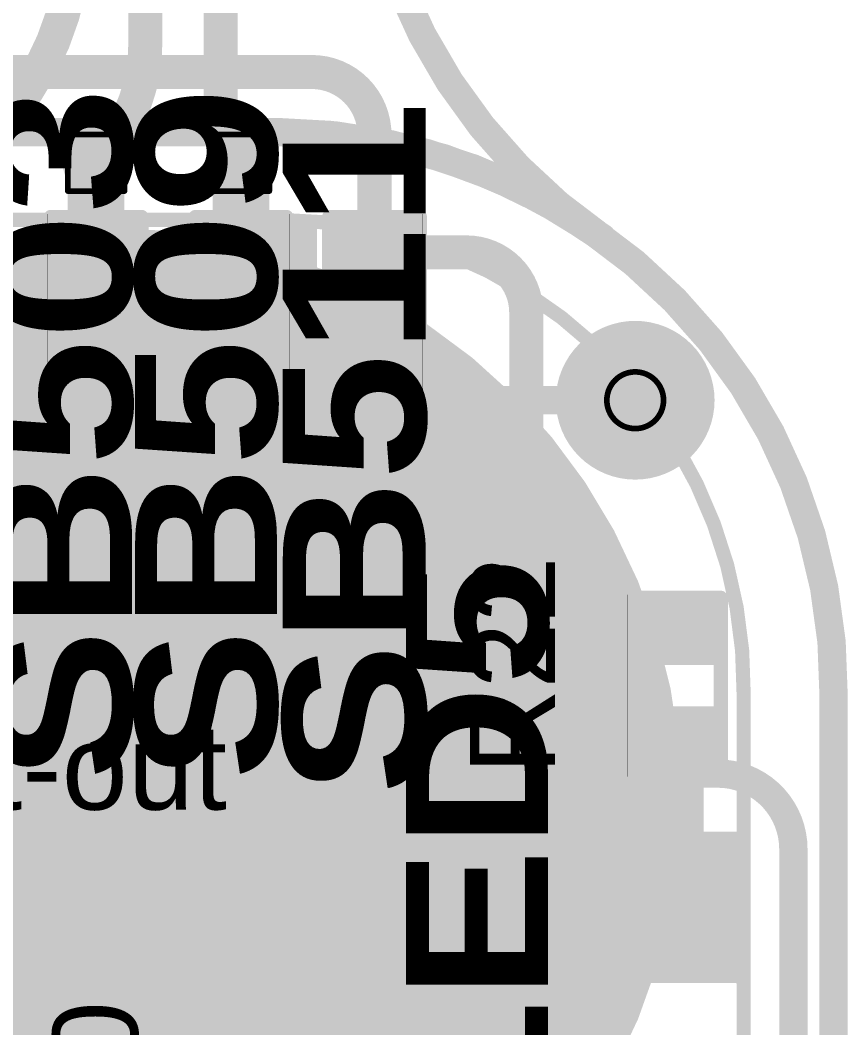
# Model space of a CAD drawing. Header units: inches. Extents: x -17 to 443, y -40 to 218.
# Drawn here: x 95.65 to 103.07, y 21.54 to 30.56 of the extents above; entities that cross this region are included whole.
import ezdxf

# ---------------------------------------------------------------- set-up
doc = ezdxf.new("R2010")
doc.units = ezdxf.units.IN
for name, color, linetype in [('Board Outline', 216, 'Continuous'), ('Bottom Layer', 5, 'Continuous'), ('Bottom Overlay', 54, 'Continuous'), ('Bottom Paste', 16, 'Continuous'), ('Bottom Solder', 6, 'Continuous'), ('Dimension', 6, 'Continuous'), ('Drill Drawing', 1, 'Continuous'), ('Fabrication', 76, 'Continuous'), ('Pad Holes', 156, 'Continuous'), ('Top Layer', 1, 'Continuous'), ('Top Overlay', 2, 'Continuous'), ('Top Paste', 8, 'Continuous'), ('Top Solder', 216, 'Continuous'), ('Via Holes', 16, 'Continuous')]:
    doc.layers.add(name, color=color, linetype=linetype)
doc.styles.add('Arial', font='', dxfattribs={"height": 0.2})
doc.styles.add('Arial Black_Bold', font='', dxfattribs={"height": 0.2})
doc.styles.get('Arial').set_extended_font_data('Arial')
doc.styles.get('Arial Black_Bold').set_extended_font_data('Arial Black', bold=True)

# ---------------------------------------------------------------- blocks, each defined once
blk = doc.blocks.new('S______B______0402_45')
at = {"layer": 'Top Layer'}
for points in [[(-0.6985, -0.3175), (-0.6985, 0.3175), (-0.2412999999999999, 0.3175), (-0.2413, -0.3175)], [(0.2412999999999999, -0.3175), (0.2413, 0.3175), (0.6985, 0.3175), (0.6985, -0.3175)]]:
    blk.add_hatch(color=1, dxfattribs=at).paths.add_polyline_path(points)
at = {"layer": 'Top Paste'}
for points in [[(-0.6985, -0.3175), (-0.6985, 0.3175), (-0.2412999999999999, 0.3175), (-0.2413, -0.3175)], [(0.2412999999999999, -0.3175), (0.2413, 0.3175), (0.6985, 0.3175), (0.6985, -0.3175)]]:
    blk.add_hatch(color=8, dxfattribs=at).paths.add_polyline_path(points)
at = {"layer": 'Top Solder'}
for points in [[(-0.75350116, -0.37250116), (-0.75350116, 0.37250116), (-0.1862988399999999, 0.37250116), (-0.18629884, -0.37250116)], [(0.1862988399999999, -0.37250116), (0.18629884, 0.37250116), (0.75350116, 0.37250116), (0.75350116, -0.37250116)]]:
    blk.add_hatch(color=216, dxfattribs=at).paths.add_polyline_path(points)
at = {"layer": 'Top Overlay'}
for points, const_width in [([(-0.7874, 0.4064), (0.7874, 0.4064)], 0.127), ([(-0.7874, 0.4064), (-0.7874, -0.4064)], 0.127), ([(0.7874, 0.4064), (0.7874, -0.4064)], 0.127), ([(-0.7874, -0.4064), (0.7874, -0.4064)], 0.127), ([(-0.8128, -0.4318), (0.8128, -0.4318)], 0.0032258)]:
    blk.add_lwpolyline(points, dxfattribs=dict(at, const_width=const_width))
for points, const_width in [([(-0.8191499999999999, 0.4064, 1), (-0.7556499999999999, 0.4064, 1)], 0.0635), ([(-0.8191499999999999, 0.4064, 1), (-0.7556499999999999, 0.4064, 1)], 0.0635), ([(0.7556499999999999, 0.4064, 1), (0.8191499999999999, 0.4064, 1)], 0.0635), ([(0.7556499999999999, 0.4064, 1), (0.8191499999999999, 0.4064, 1)], 0.0635), ([(-0.8191499999999999, -0.4064, 1), (-0.7556499999999999, -0.4064, 1)], 0.0635), ([(-0.8191499999999999, -0.4064, 1), (-0.7556499999999999, -0.4064, 1)], 0.0635), ([(0.7556499999999999, -0.4064, 1), (0.8191499999999999, -0.4064, 1)], 0.0635), ([(0.7556499999999999, -0.4064, 1), (0.8191499999999999, -0.4064, 1)], 0.0635), ([(-0.81360518, -0.4318, 1), (-0.8119948199999999, -0.4318, 1)], 0.0016129), ([(0.8119948199999999, -0.4318, 1), (0.81360518, -0.4318, 1)], 0.0016129)]:
    blk.add_lwpolyline(points, format="xyb", close=True, dxfattribs=dict(at, const_width=const_width))
at = {"layer": 'Top Overlay', "style": 'Arial Black_Bold'}
blk.add_text('SB511', height=1.27, dxfattribs=at).set_placement((-4.388119239999999, -0.44853098))
blk = doc.blocks.new('S______B______0402_47')
at = {"layer": 'Top Layer'}
for points in [[(-0.6985, -0.3175), (-0.6985, 0.3175), (-0.2412999999999999, 0.3175), (-0.2413, -0.3175)], [(0.2412999999999999, -0.3175), (0.2413, 0.3175), (0.6985, 0.3175), (0.6985, -0.3175)]]:
    blk.add_hatch(color=1, dxfattribs=at).paths.add_polyline_path(points)
at = {"layer": 'Top Paste'}
for points in [[(-0.6985, -0.3175), (-0.6985, 0.3175), (-0.2412999999999999, 0.3175), (-0.2413, -0.3175)], [(0.2412999999999999, -0.3175), (0.2413, 0.3175), (0.6985, 0.3175), (0.6985, -0.3175)]]:
    blk.add_hatch(color=8, dxfattribs=at).paths.add_polyline_path(points)
at = {"layer": 'Top Solder'}
for points in [[(-0.75350116, -0.37250116), (-0.75350116, 0.37250116), (-0.1862988399999999, 0.37250116), (-0.18629884, -0.37250116)], [(0.1862988399999999, -0.37250116), (0.18629884, 0.37250116), (0.75350116, 0.37250116), (0.75350116, -0.37250116)]]:
    blk.add_hatch(color=216, dxfattribs=at).paths.add_polyline_path(points)
at = {"layer": 'Top Overlay'}
for points, const_width in [([(-0.7874, 0.4064), (0.7874, 0.4064)], 0.127), ([(-0.7874, 0.4064), (-0.7874, -0.4064)], 0.127), ([(0.7874, 0.4064), (0.7874, -0.4064)], 0.127), ([(-0.7874, -0.4064), (0.7874, -0.4064)], 0.127), ([(-0.8128, -0.4318), (0.8128, -0.4318)], 0.0032258)]:
    blk.add_lwpolyline(points, dxfattribs=dict(at, const_width=const_width))
for points, const_width in [([(-0.8191499999999999, 0.4064, 1), (-0.7556499999999999, 0.4064, 1)], 0.0635), ([(-0.8191499999999999, 0.4064, 1), (-0.7556499999999999, 0.4064, 1)], 0.0635), ([(0.7556499999999999, 0.4064, 1), (0.8191499999999999, 0.4064, 1)], 0.0635), ([(0.7556499999999999, 0.4064, 1), (0.8191499999999999, 0.4064, 1)], 0.0635), ([(-0.8191499999999999, -0.4064, 1), (-0.7556499999999999, -0.4064, 1)], 0.0635), ([(-0.8191499999999999, -0.4064, 1), (-0.7556499999999999, -0.4064, 1)], 0.0635), ([(0.7556499999999999, -0.4064, 1), (0.8191499999999999, -0.4064, 1)], 0.0635), ([(0.7556499999999999, -0.4064, 1), (0.8191499999999999, -0.4064, 1)], 0.0635), ([(-0.81360518, -0.4318, 1), (-0.8119948199999999, -0.4318, 1)], 0.0016129), ([(0.8119948199999999, -0.4318, 1), (0.81360518, -0.4318, 1)], 0.0016129)]:
    blk.add_lwpolyline(points, format="xyb", close=True, dxfattribs=dict(at, const_width=const_width))
blk = doc.blocks.new('S______B______0402_113')
at = {"layer": 'Top Layer'}
for points in [[(-0.6985, -0.3175), (-0.6985, 0.3174999999999999), (-0.2413000000000001, 0.3175), (-0.2412999999999999, -0.3174999999999999)], [(0.2413025400000001, -0.3175), (0.2413025399999999, 0.3174999999999999), (0.6985025399999999, 0.3175), (0.6985025399999999, -0.3174999999999999)]]:
    blk.add_hatch(color=1, dxfattribs=at).paths.add_polyline_path(points)
at = {"layer": 'Top Paste'}
for points in [[(-0.6985, -0.3175), (-0.6985, 0.3174999999999999), (-0.2413000000000001, 0.3175), (-0.2412999999999999, -0.3174999999999999)], [(0.2413025400000001, -0.3175), (0.2413025399999999, 0.3174999999999999), (0.6985025399999999, 0.3175), (0.6985025399999999, -0.3174999999999999)]]:
    blk.add_hatch(color=8, dxfattribs=at).paths.add_polyline_path(points)
at = {"layer": 'Top Solder'}
for points in [[(-0.75350116, -0.3725011600000001), (-0.75350116, 0.3725011599999999), (-0.18629884, 0.3725011600000001), (-0.1862988399999999, -0.3725011599999999)], [(0.1863013800000001, -0.3725011600000001), (0.1863013799999999, 0.3725011599999999), (0.7535037, 0.3725011600000001), (0.7535037, -0.3725011599999999)]]:
    blk.add_hatch(color=216, dxfattribs=at).paths.add_polyline_path(points)
at = {"layer": 'Top Overlay'}
for points, const_width in [([(0.7874, 0.4064), (-0.7874, 0.4064)], 0.127), ([(-0.7874, -0.4064), (-0.7874, 0.4064)], 0.127), ([(0.7874, -0.4064), (0.7874, 0.4064)], 0.127), ([(0.7874, -0.4064), (-0.7874, -0.4064)], 0.127), ([(0.8128, -0.4318), (-0.8127974599999999, -0.4318)], 0.0032258)]:
    blk.add_lwpolyline(points, dxfattribs=dict(at, const_width=const_width))
for points, const_width in [([(-0.8191499999999999, 0.4064, 1), (-0.7556499999999999, 0.4064, 1)], 0.0635), ([(-0.8191499999999999, 0.4064, 1), (-0.7556499999999999, 0.4064, 1)], 0.0635), ([(0.7556499999999999, 0.4064, 1), (0.8191499999999999, 0.4064, 1)], 0.0635), ([(0.7556499999999999, 0.4064, 1), (0.8191499999999999, 0.4064, 1)], 0.0635), ([(-0.8191499999999999, -0.4064, 1), (-0.7556499999999999, -0.4064, 1)], 0.0635), ([(-0.8191499999999999, -0.4064, 1), (-0.7556499999999999, -0.4064, 1)], 0.0635), ([(0.7556499999999999, -0.4064, 1), (0.8191499999999999, -0.4064, 1)], 0.0635), ([(0.7556499999999999, -0.4064, 1), (0.8191499999999999, -0.4064, 1)], 0.0635), ([(-0.8136026399999999, -0.4318, 1), (-0.81199228, -0.4318, 1)], 0.0016129), ([(0.8119948199999999, -0.4318, 1), (0.81360518, -0.4318, 1)], 0.0016129)]:
    blk.add_lwpolyline(points, format="xyb", close=True, dxfattribs=dict(at, const_width=const_width))
blk = doc.blocks.new('R___0402_174')
at = {"layer": 'Top Layer'}
for points in [[(-0.6985, -0.3175), (-0.6985, 0.3174999999999999), (-0.2413000000000001, 0.3175), (-0.2412999999999999, -0.3174999999999999)], [(0.2413000000000001, -0.3175), (0.2412999999999999, 0.3174999999999999), (0.6985, 0.3175), (0.6985, -0.3174999999999999)]]:
    blk.add_hatch(color=1, dxfattribs=at).paths.add_polyline_path(points)
at = {"layer": 'Top Paste'}
for points in [[(-0.6985, -0.3175), (-0.6985, 0.3174999999999999), (-0.2413000000000001, 0.3175), (-0.2412999999999999, -0.3174999999999999)], [(0.2413000000000001, -0.3175), (0.2412999999999999, 0.3174999999999999), (0.6985, 0.3175), (0.6985, -0.3174999999999999)]]:
    blk.add_hatch(color=8, dxfattribs=at).paths.add_polyline_path(points)
at = {"layer": 'Top Solder'}
for points in [[(-0.75350116, -0.3725011600000001), (-0.75350116, 0.3725011599999999), (-0.18629884, 0.3725011600000001), (-0.1862988399999999, -0.3725011599999999)], [(0.18629884, -0.3725011600000001), (0.1862988399999999, 0.3725011599999999), (0.75350116, 0.3725011600000001), (0.75350116, -0.3725011599999999)]]:
    blk.add_hatch(color=216, dxfattribs=at).paths.add_polyline_path(points)
at = {"layer": 'Top Overlay'}
for points, const_width in [([(-0.7874, -0.4064), (-0.7874, 0.4064)], 0.127), ([(0.7874, 0.4064), (-0.7874, 0.4064)], 0.127), ([(0.7874, -0.4064), (0.7874, 0.4064)], 0.127), ([(0.7874, -0.4064), (-0.7874, -0.4064)], 0.127), ([(0.8128, -0.4318), (-0.8128, -0.4318)], 0.0032258)]:
    blk.add_lwpolyline(points, dxfattribs=dict(at, const_width=const_width))
for points, const_width in [([(-0.8191499999999999, 0.4064, 1), (-0.7556499999999999, 0.4064, 1)], 0.0635), ([(-0.8191499999999999, 0.4064, 1), (-0.7556499999999999, 0.4064, 1)], 0.0635), ([(0.7556499999999999, 0.4064, 1), (0.8191499999999999, 0.4064, 1)], 0.0635), ([(0.7556499999999999, 0.4064, 1), (0.8191499999999999, 0.4064, 1)], 0.0635), ([(-0.8191499999999999, -0.4064, 1), (-0.7556499999999999, -0.4064, 1)], 0.0635), ([(-0.8191499999999999, -0.4064, 1), (-0.7556499999999999, -0.4064, 1)], 0.0635), ([(0.7556499999999999, -0.4064, 1), (0.8191499999999999, -0.4064, 1)], 0.0635), ([(0.7556499999999999, -0.4064, 1), (0.8191499999999999, -0.4064, 1)], 0.0635), ([(-0.81360518, -0.4318, 1), (-0.8119948199999999, -0.4318, 1)], 0.0016129), ([(0.8119948199999999, -0.4318, 1), (0.81360518, -0.4318, 1)], 0.0016129)]:
    blk.add_lwpolyline(points, format="xyb", close=True, dxfattribs=dict(at, const_width=const_width))
blk = doc.blocks.new('LED_0603_199')
at = {"layer": 'Top Layer'}
for points in [[(-0.999998, 0.5000002699999999), (-0.499999, 0.5000002699999999), (-0.499999, -0.5000002699999999), (-0.999998, -0.5000002699999999)], [(0.50000154, 0.5000002699999999), (1.00000054, 0.5000002699999999), (1.00000054, -0.5000002699999999), (0.50000154, -0.5000002699999999)]]:
    blk.add_hatch(color=1, dxfattribs=at).paths.add_polyline_path(points)
at = {"layer": 'Top Overlay'}
blk.add_hatch(color=2, dxfattribs=at).paths.add_polyline_path([(1.11756952, -0.6603669799999999), (1.75256444, -0.6603669799999999), (1.75256444, 0.66043302), (1.11756952, 0.66043302)])
at = {"layer": 'Top Paste'}
for points in [[(-0.999998, 0.5000002699999999), (-0.499999, 0.5000002699999999), (-0.499999, -0.5000002699999999), (-0.999998, -0.5000002699999999)], [(0.50000154, 0.5000002699999999), (1.00000054, 0.5000002699999999), (1.00000054, -0.5000002699999999), (0.50000154, -0.5000002699999999)]]:
    blk.add_hatch(color=8, dxfattribs=at).paths.add_polyline_path(points)
at = {"layer": 'Top Solder'}
for points in [[(-1.101598, 0.6016002699999999), (-0.398399, 0.6016002699999999), (-0.398399, -0.6016002699999999), (-1.101598, -0.6016002699999999)], [(0.39840154, 0.6016002699999999), (1.10160054, 0.6016002699999999), (1.10160054, -0.6016002699999999), (0.39840154, -0.6016002699999999)]]:
    blk.add_hatch(color=216, dxfattribs=at).paths.add_polyline_path(points)
at = {"layer": 'Top Overlay', "const_width": 0.127}
for points in [[(-1.1176, 0.6096), (-1.1176, -0.6096)], [(-1.1176, 0.6096), (-0.4318, 0.6096)], [(0.4318, 0.6096), (1.11760254, 0.6096)], [(1.11760254, 0.6096), (1.11760254, -0.6096)], [(-1.1176, -0.6096), (-0.4318, -0.6096)], [(0.4318, -0.6096), (1.11760254, -0.6096)]]:
    blk.add_lwpolyline(points, dxfattribs=at)
at = {"layer": 'Top Overlay', "const_width": 0.0635}
for points in [[(-1.14935, 0.6096, 1), (-1.08585, 0.6096, 1)], [(-1.14935, 0.6096, 1), (-1.08585, 0.6096, 1)], [(-0.46355, 0.6096, 1), (-0.40005, 0.6096, 1)], [(0.40005, 0.6096, 1), (0.46355, 0.6096, 1)], [(1.08585254, 0.6096, 1), (1.14935254, 0.6096, 1)], [(1.08585254, 0.6096, 1), (1.14935254, 0.6096, 1)], [(-1.14935, -0.6096, 1), (-1.08585, -0.6096, 1)], [(-1.14935, -0.6096, 1), (-1.08585, -0.6096, 1)], [(-0.46355, -0.6096, 1), (-0.40005, -0.6096, 1)], [(0.40005, -0.6096, 1), (0.46355, -0.6096, 1)], [(1.08585254, -0.6096, 1), (1.14935254, -0.6096, 1)], [(1.08585254, -0.6096, 1), (1.14935254, -0.6096, 1)]]:
    blk.add_lwpolyline(points, format="xyb", close=True, dxfattribs=at)
blk = doc.blocks.new('EMG_ELECTRODE_4_____B_211')
at = {"layer": 'Bottom Layer'}
h = blk.add_hatch(color=5, dxfattribs=at)
edge = h.paths.add_edge_path()
edge.add_arc((-5.588e-05, 19.9743695), 5.00000016, 0, 360)
at = {"layer": 'Bottom Paste'}
h = blk.add_hatch(color=16, dxfattribs=at)
edge = h.paths.add_edge_path()
edge.add_arc((-5.588e-05, 19.9743695), 5.00000016, 0, 360)
at = {"layer": 'Bottom Solder'}
h = blk.add_hatch(color=6, dxfattribs=at)
edge = h.paths.add_edge_path()
edge.add_arc((-5.588e-05, 19.9743695), 5.10160016, 0, 360)
at = {"layer": 'Bottom Overlay', "const_width": 0.127}
for points in [[(-1.5307437, 25.19982006), (1.53063194, 25.19982006)], [(5.68317126, -21.00415662), (5.68317888, 20.95289688)]]:
    blk.add_lwpolyline(points, dxfattribs=at)
at = {"layer": 'Bottom Overlay', "const_width": 0.0635}
for points in [[(1.49888194, 25.19982006, 1), (1.56238194, 25.19982006, 1)], [(1.49888194, 25.19982006, 1), (1.56238194, 25.19982006, 1)], [(5.65142888, 20.95289688, 1), (5.71492888, 20.95289688, 1)], [(5.65142888, 20.95289688, 1), (5.71492888, 20.95289688, 1)]]:
    blk.add_lwpolyline(points, format="xyb", close=True, dxfattribs=at)
at = {"layer": 'Bottom Overlay', "const_width": 0.127}
blk.add_lwpolyline([(1.53063194, 25.19982006, -0.4142135623730951), (5.68317888, 20.95289688)], format="xyb", dxfattribs=at)

msp = doc.modelspace()

# ---------------------------------------------------------------- hatches: boundary and pattern name
at = {"layer": 'Bottom Layer'}
h = msp.add_hatch(color=5, dxfattribs=at)
edge = h.paths.add_edge_path()
edge.add_arc((96.33167169999999, 29.28750556), 0.2999994, 0, 360)
h = msp.add_hatch(color=5, dxfattribs=at)
edge = h.paths.add_edge_path()
edge.add_arc((97.62954312, 29.28750048), 0.2999994, 0, 360)
at = {"layer": 'Bottom Solder'}
h = msp.add_hatch(color=6, dxfattribs=at)
edge = h.paths.add_edge_path()
edge.add_arc((101.16141058, 27.15937672), 0.1016, 0, 360)
at = {"layer": 'Pad Holes'}
h = msp.add_hatch(color=7, dxfattribs=at)
edge = h.paths.add_edge_path()
edge.add_arc((101.16141058, 27.15937672), 0.499999, 0, 360)
at = {"layer": 'Top Layer'}
h = msp.add_hatch(color=1, dxfattribs=at)
edge = h.paths.add_edge_path()
edge.add_arc((96.33167169999999, 29.28750556), 0.2999994, 0, 360)
h = msp.add_hatch(color=1, dxfattribs=at)
edge = h.paths.add_edge_path()
edge.add_arc((97.62954312, 29.28750048), 0.2999994, 0, 360)
for points in [[(97.31204312, 27.95069848), (98.31060347999998, 27.95069848), (98.31060347999998, 28.71269848), (97.31204312, 28.71269848)], [(99.14331453999999, 28.07770356), (98.16420042, 28.07770356), (98.16420042, 27.31570356), (99.14331453999999, 27.31570356)]]:
    msp.add_hatch(color=1, dxfattribs=at).paths.add_polyline_path(points)
at = {"layer": 'Top Solder'}
h = msp.add_hatch(color=216, dxfattribs=at)
edge = h.paths.add_edge_path()
edge.add_arc((101.16141058, 27.15937672), 0.1016, 0, 360)
at = {"layer": 'Via Holes'}
h = msp.add_hatch(color=7, dxfattribs=at)
edge = h.paths.add_edge_path()
edge.add_arc((96.33167169999999, 29.28750556), 0.1499997, 0, 360)
h = msp.add_hatch(color=7, dxfattribs=at)
edge = h.paths.add_edge_path()
edge.add_arc((97.62954312, 29.28750048), 0.1499997, 0, 360)

# ---------------------------------------------------------------- linework, layer by layer
at = {"layer": 'Board Outline', "const_width": 0.127}
for points in [[(100.86001672, 28.61553586, -0.2500687460615744), (98.69176096, 32.79206801999999)], [(100.8616474, 28.61727575999999, -0.2441754300213249), (102.93937502, 24.50402262)]]:
    msp.add_lwpolyline(points, format="xyb", dxfattribs=at)
for points in [[(100.86001672, 28.61553586), (100.8601742, 28.61523106)], [(102.93937502, 24.50407596), (102.9394436, -17.37729316)]]:
    msp.add_lwpolyline(points, dxfattribs=at)
at = {"layer": 'Board Outline', "const_width": 0.0635}
for points in [[(100.82826672, 28.61553586, 1), (100.89176672, 28.61553586, 1)], [(100.82826672, 28.61553586, 1), (100.89176672, 28.61553586, 1)], [(100.8284242, 28.61523106, 1), (100.8919242, 28.61523106, 1)], [(100.8298974, 28.61727575999999, 1), (100.8933974, 28.61727575999999, 1)], [(102.90762502, 24.50407596, 1), (102.97112502, 24.50407596, 1)], [(102.90762502, 24.50402262, 1), (102.97112502, 24.50402262, 1)]]:
    msp.add_lwpolyline(points, format="xyb", close=True, dxfattribs=at)
at = {"layer": 'Bottom Layer'}
for points, const_width in [([(96.77226009999998, 30.35117882), (96.77226009999998, 34.4182954)], 0.3048), ([(97.44837507999999, 29.72487832), (97.44837507999999, 34.4182954)], 0.3048), ([(96.68833341999999, 23.81446088), (101.90129226, 23.81446088)], 0.254), ([(102.57874074, 10.26953242), (102.57874074, 23.1370124)], 0.254)]:
    msp.add_lwpolyline(points, dxfattribs=dict(at, const_width=const_width))
for points, const_width in [([(96.13989407999999, 31.34410038, -0.198912367379658), (95.39594586, 29.5480486)], 0.3048), ([(96.77226009999998, 30.35117882, -0.198912367379658), (96.33167169999999, 29.28750556)], 0.3048), ([(97.62954312, 29.28750048, -0.198912367379658), (97.44837507999999, 29.72487832)], 0.3048), ([(96.45001792, 23.57614538, -0.4142135623730951), (96.68833341999999, 23.81446088)], 0.254), ([(101.90129226, 23.81446088, -0.4142135623730951), (102.57874074, 23.1370124)], 0.254)]:
    msp.add_lwpolyline(points, format="xyb", dxfattribs=dict(at, const_width=const_width))
for points, const_width in [([(96.6960601, 30.35117882, 1), (96.8484601, 30.35117882, 1)], 0.1524), ([(96.6960601, 30.35117882, 1), (96.8484601, 30.35117882, 1)], 0.1524), ([(97.37217507999999, 29.72487832, 1), (97.52457507999999, 29.72487832, 1)], 0.1524), ([(97.37217507999999, 29.72487832, 1), (97.52457507999999, 29.72487832, 1)], 0.1524), ([(96.25547169999999, 29.28750556, 1), (96.4078717, 29.28750556, 1)], 0.1524), ([(97.55334312, 29.28750048, 1), (97.70574312, 29.28750048, 1)], 0.1524), ([(96.62483342, 23.81446088, 1), (96.75183342, 23.81446088, 1)], 0.127), ([(96.62483342, 23.81446088, 1), (96.75183342, 23.81446088, 1)], 0.127), ([(101.83779226, 23.81446088, 1), (101.96479226, 23.81446088, 1)], 0.127), ([(101.83779226, 23.81446088, 1), (101.96479226, 23.81446088, 1)], 0.127), ([(96.38651792, 23.57614538, 1), (96.51351792, 23.57614538, 1)], 0.127), ([(102.51524074, 23.1370124, 1), (102.64224074, 23.1370124, 1)], 0.127), ([(102.51524074, 23.1370124, 1), (102.64224074, 23.1370124, 1)], 0.127)]:
    msp.add_lwpolyline(points, format="xyb", close=True, dxfattribs=dict(at, const_width=const_width))
at = {"layer": 'Dimension', "const_width": 0.254}
msp.add_lwpolyline([(78.5114, 27.15937672), (101.16141058, 27.15937672)], dxfattribs=at)
at = {"layer": 'Dimension', "const_width": 0.127}
msp.add_lwpolyline([(101.09791058, 27.15937672, 1), (101.22491058, 27.15937672, 1)], format="xyb", close=True, dxfattribs=at)
at = {"layer": 'Drill Drawing', "const_width": 0.0508}
for points in [[(96.0776717, 29.54150556), (96.5856717, 29.54150556)], [(96.0776717, 29.03350556), (96.0776717, 29.54150556)], [(96.5856717, 29.03350556), (96.5856717, 29.54150556)], [(97.37554311999999, 29.54150048), (97.88354312, 29.54150048)], [(97.37554311999999, 29.03350048), (97.37554311999999, 29.54150048)], [(97.88354312, 29.03350048), (97.88354312, 29.54150048)], [(96.0776717, 29.03350556), (96.5856717, 29.03350556)], [(97.37554311999999, 29.03350048), (97.88354312, 29.03350048)]]:
    msp.add_lwpolyline(points, dxfattribs=at)
at = {"layer": 'Drill Drawing'}
for points, const_width in [([(96.0649717, 29.54150556, 1), (96.09037169999999, 29.54150556, 1)], 0.0254), ([(96.0649717, 29.54150556, 1), (96.09037169999999, 29.54150556, 1)], 0.0254), ([(96.5729717, 29.54150556, 1), (96.59837169999999, 29.54150556, 1)], 0.0254), ([(96.5729717, 29.54150556, 1), (96.59837169999999, 29.54150556, 1)], 0.0254), ([(97.36284312, 29.54150048, 1), (97.38824311999998, 29.54150048, 1)], 0.0254), ([(97.36284312, 29.54150048, 1), (97.38824311999998, 29.54150048, 1)], 0.0254), ([(97.87084311999999, 29.54150048, 1), (97.89624312, 29.54150048, 1)], 0.0254), ([(97.87084311999999, 29.54150048, 1), (97.89624312, 29.54150048, 1)], 0.0254), ([(96.0649717, 29.03350556, 1), (96.09037169999999, 29.03350556, 1)], 0.0254), ([(96.0649717, 29.03350556, 1), (96.09037169999999, 29.03350556, 1)], 0.0254), ([(96.5729717, 29.03350556, 1), (96.59837169999999, 29.03350556, 1)], 0.0254), ([(96.5729717, 29.03350556, 1), (96.59837169999999, 29.03350556, 1)], 0.0254), ([(97.36284312, 29.03350048, 1), (97.38824311999998, 29.03350048, 1)], 0.0254), ([(97.36284312, 29.03350048, 1), (97.38824311999998, 29.03350048, 1)], 0.0254), ([(97.87084311999999, 29.03350048, 1), (97.89624312, 29.03350048, 1)], 0.0254), ([(97.87084311999999, 29.03350048, 1), (97.89624312, 29.03350048, 1)], 0.0254), ([(101.41541058, 27.15937672, 1), (100.90741058, 27.15937672, 1)], 0.0508), ([(100.89471058, 27.15937672, 1), (100.92011058, 27.15937672, 1)], 0.0254), ([(101.40271058, 27.15937672, 1), (101.42811058, 27.15937672, 1)], 0.0254)]:
    msp.add_lwpolyline(points, format="xyb", close=True, dxfattribs=dict(at, const_width=const_width))
at = {"layer": 'Fabrication', "const_width": 0.254}
for points in [[(100.86001672, 28.61553586, -0.2500687460615744), (98.69176096, 32.79206801999999)], [(97.995867, 29.55984182, -0.414213562373093), (102.93937502, 24.50397944)], [(97.99592288, 29.55984182, -0.1546127337349248), (100.86453538, 28.6154749)]]:
    msp.add_lwpolyline(points, format="xyb", dxfattribs=at)
for points in [[(94.91651324, 29.55984182), (97.995867, 29.55984182)], [(94.91651324, 29.55984182), (97.995867, 29.55984182)], [(102.93937502, 24.50408866), (102.9394436, -17.37729316)]]:
    msp.add_lwpolyline(points, dxfattribs=at)
at = {"layer": 'Fabrication'}
for points, const_width in [([(97.932367, 29.55984182, 1), (98.059367, 29.55984182, 1)], 0.127), ([(97.932367, 29.55984182, 1), (98.059367, 29.55984182, 1)], 0.127), ([(97.932367, 29.55984182, 1), (98.059367, 29.55984182, 1)], 0.127), ([(97.93242288, 29.55984182, 1), (98.05942288, 29.55984182, 1)], 0.127), ([(100.79651672, 28.61553586, 1), (100.92351672, 28.61553586, 1)], 0.127), ([(100.80103538, 28.6154749, 1), (100.92803538, 28.6154749, 1)], 0.127), ([(101.4499622, 23.5762038, 1), (91.44996187999999, 23.5762038, 1)], 0.254), ([(101.74564106, 27.15937672, 1), (100.5771801, 27.15937672, 1)], 0.254), ([(100.5136801, 27.15937672, 1), (100.6406801, 27.15937672, 1)], 0.127), ([(101.68214106, 27.15937672, 1), (101.80914106, 27.15937672, 1)], 0.127), ([(102.87587502, 24.50408866, 1), (103.00287502, 24.50408866, 1)], 0.127), ([(102.87587502, 24.50397944, 1), (103.00287502, 24.50397944, 1)], 0.127), ([(101.3864622, 23.5762038, 1), (101.5134622, 23.5762038, 1)], 0.127)]:
    msp.add_lwpolyline(points, format="xyb", close=True, dxfattribs=dict(at, const_width=const_width))
at = {"layer": 'Top Layer'}
for points, const_width in [([(95.39829282, 30.10030302), (98.26358807999999, 30.10030302)], 0.3048), ([(98.82581454, 28.48410102), (98.82581454, 29.53807656)], 0.3048), ([(96.33167169999999, 28.5603061), (96.33167169999999, 29.28750556)], 0.508), ([(97.62954312, 28.48410102), (97.62954312, 29.28750048)], 0.508), ([(96.33167169999999, 28.48410356), (96.4967717, 28.40790356)], 0.3048), ([(98.82581454, 28.48410102), (99.64881263999999, 28.48410102)], 0.3048), ([(96.4967717, 28.40790356), (96.88721796, 28.0017347)], 0.3048), ([(97.82230625999999, 28.33169848), (97.9515694, 28.33169848)], 0.3809999999999999), ([(98.14207194, 28.10089122), (98.35470041999999, 27.88826274)], 0.3809999999999999), ([(98.35470041999999, 27.8872061), (98.35470041999999, 27.88826274)], 0.3809999999999999), ([(100.18471962, 25.47750302), (100.18471962, 27.94819404)], 0.3048), ([(98.35470041999999, 27.8872061), (98.48550788, 27.75639864)], 0.3809999999999999), ([(96.97933359999999, 27.77780322), (96.98017433999999, 27.72129838)], 0.3048), ([(98.48550788, 27.75639864), (98.54520296, 27.69670356)], 0.3809999999999999), ([(96.98017433999999, 25.32423688), (96.98017433999999, 27.72129838)], 0.3048), ([(98.54520296, 27.69670356), (98.65375748, 27.69670356)], 0.3809999999999999), ([(98.42615315999998, 25.8213479), (98.42615315999998, 27.61224602)], 0.3048), ([(96.33167169999999, 27.54430102), (96.34663737999999, 27.54430102)], 0.3048), ([(96.34663737999999, 27.54430102), (96.42283737999999, 27.46810102)], 0.3048), ([(97.62954312, 27.46809848), (97.62954312, 27.54429848)], 0.3048), ([(96.42283737999999, 19.3759455), (96.42283737999999, 27.46810102)], 0.3048), ([(97.62954058, 25.46403594), (97.62954312, 27.46809848)], 0.3048), ([(95.8490717, 19.67448694), (95.8490717, 25.8213479)], 0.3048), ([(97.62953804, 25.46279388), (97.62954058, 25.46403594)], 0.3048), ([(98.74583501999999, 25.0495689), (99.45519606, 24.34020786)], 0.3048), ([(100.59046176, 25.07176088), (101.52177562, 25.07176088)], 0.3048), ([(97.86422388, 24.89892404), (98.77644964, 23.98671352)], 0.3048), ([(97.33109819999999, 24.47531554), (97.33229962, 24.4741192)], 0.3048), ([(97.33229962, 24.4741192), (98.17077139999999, 23.63564742)], 0.3048), ([(101.52177562, 22.33948034), (101.52177562, 24.05437658)], 0.508), ([(100.19914428, 16.7237029), (100.19914428, 22.54415608)], 0.3048), ([(99.52039786, 21.28650302), (99.52039786, 22.19066174)], 0.3048), ([(98.86391961999999, 10.74697622), (98.86391961999999, 21.96223954)], 0.3048)]:
    msp.add_lwpolyline(points, dxfattribs=dict(at, const_width=const_width))
for points, const_width in [([(98.18738807999999, 30.10030302, 1), (98.33978807999999, 30.10030302, 1)], 0.1524), ([(98.18738807999999, 30.10030302, 1), (98.33978807999999, 30.10030302, 1)], 0.1524), ([(98.74961454, 29.53807656, 1), (98.90201454, 29.53807656, 1)], 0.1524), ([(98.74961454, 29.53807656, 1), (98.90201454, 29.53807656, 1)], 0.1524), ([(96.20467169999999, 29.28750556, 1), (96.4586717, 29.28750556, 1)], 0.254), ([(97.50254312, 29.28750048, 1), (97.75654312, 29.28750048, 1)], 0.254), ([(96.20467169999999, 28.5603061, 1), (96.4586717, 28.5603061, 1)], 0.254), ([(97.50254312, 28.48410102, 1), (97.75654312, 28.48410102, 1)], 0.254), ([(96.25547169999999, 28.48410356, 1), (96.4078717, 28.48410356, 1)], 0.1524), ([(98.74961454, 28.48410102, 1), (98.90201454, 28.48410102, 1)], 0.1524), ([(98.74961454, 28.48410102, 1), (98.90201454, 28.48410102, 1)], 0.1524), ([(99.57261263999999, 28.48410102, 1), (99.72501264, 28.48410102, 1)], 0.1524), ([(99.57261263999999, 28.48410102, 1), (99.72501264, 28.48410102, 1)], 0.1524), ([(96.42057169999998, 28.40790356, 1), (96.5729717, 28.40790356, 1)], 0.1524), ([(96.42057169999998, 28.40790356, 1), (96.5729717, 28.40790356, 1)], 0.1524), ([(97.72705625999998, 28.33169848, 1), (97.91755626, 28.33169848, 1)], 0.1905), ([(97.85631939999999, 28.33169848, 1), (98.04681939999999, 28.33169848, 1)], 0.1905), ([(98.04682194, 28.10089122, 1), (98.23732193999999, 28.10089122, 1)], 0.1905), ([(96.81101796, 28.0017347, 1), (96.96341795999999, 28.0017347, 1)], 0.1524), ([(96.8110205, 28.0017347, 1), (96.9634205, 28.0017347, 1)], 0.1524), ([(98.25945042, 27.88826274, 1), (98.44995042, 27.88826274, 1)], 0.1905), ([(98.25945042, 27.88826274, 1), (98.44995042, 27.88826274, 1)], 0.1905), ([(100.10851962, 27.94819404, 1), (100.26091962, 27.94819404, 1)], 0.1524), ([(100.10851962, 27.94819404, 1), (100.26091962, 27.94819404, 1)], 0.1524), ([(98.25945042, 27.8872061, 1), (98.44995042, 27.8872061, 1)], 0.1905), ([(98.25945042, 27.8872061, 1), (98.44995042, 27.8872061, 1)], 0.1905), ([(96.9031336, 27.77780322, 1), (97.05553359999999, 27.77780322, 1)], 0.1524), ([(96.90313614, 27.77780322, 1), (97.05553614, 27.77780322, 1)], 0.1524), ([(98.39025788, 27.75639864, 1), (98.58075788, 27.75639864, 1)], 0.1905), ([(98.39025788, 27.75639864, 1), (98.58075788, 27.75639864, 1)], 0.1905), ([(98.40930787999999, 27.75639864, 1), (98.56170788, 27.75639864, 1)], 0.1524), ([(98.40930787999999, 27.75639864, 1), (98.56170788, 27.75639864, 1)], 0.1524), ([(98.40991494, 27.7570057, 1), (98.56231494, 27.7570057, 1)], 0.1524), ([(96.90397434, 27.72129838, 1), (97.05637433999999, 27.72129838, 1)], 0.1524), ([(96.90397434, 27.72129838, 1), (97.05637433999999, 27.72129838, 1)], 0.1524), ([(98.44995295999999, 27.69670356, 1), (98.64045295999999, 27.69670356, 1)], 0.1905), ([(98.44995295999999, 27.69670356, 1), (98.64045295999999, 27.69670356, 1)], 0.1905), ([(98.55850747999999, 27.69670356, 1), (98.74900748, 27.69670356, 1)], 0.1905), ([(98.34995316, 27.61224602, 1), (98.50235316, 27.61224602, 1)], 0.1524), ([(98.34995316, 27.61224602, 1), (98.50235316, 27.61224602, 1)], 0.1524), ([(96.25547169999999, 27.54430102, 1), (96.4078717, 27.54430102, 1)], 0.1524), ([(96.27043738, 27.54430102, 1), (96.42283737999999, 27.54430102, 1)], 0.1524), ([(96.27043738, 27.54430102, 1), (96.42283737999999, 27.54430102, 1)], 0.1524), ([(97.55334312, 27.54429848, 1), (97.70574312, 27.54429848, 1)], 0.1524), ([(96.34663737999999, 27.46810102, 1), (96.49903737999999, 27.46810102, 1)], 0.1524), ([(96.34663737999999, 27.46810102, 1), (96.49903737999999, 27.46810102, 1)], 0.1524), ([(97.55334312, 27.46809848, 1), (97.70574312, 27.46809848, 1)], 0.1524), ([(97.55334312, 27.46809848, 1), (97.70574312, 27.46809848, 1)], 0.1524), ([(95.7728717, 25.8213479, 1), (95.9252717, 25.8213479, 1)], 0.1524), ([(95.7728717, 25.8213479, 1), (95.9252717, 25.8213479, 1)], 0.1524), ([(98.34995316, 25.8213479, 1), (98.50235316, 25.8213479, 1)], 0.1524), ([(98.34995316, 25.8213479, 1), (98.50235316, 25.8213479, 1)], 0.1524), ([(97.55333804, 25.46279388, 1), (97.70573803999999, 25.46279388, 1)], 0.1524), ([(97.55333804, 25.46279388, 1), (97.70573803999999, 25.46279388, 1)], 0.1524), ([(97.55334058, 25.46403594, 1), (97.70574058, 25.46403594, 1)], 0.1524), ([(97.55334058, 25.46403594, 1), (97.70574058, 25.46403594, 1)], 0.1524), ([(100.10851962, 25.47750302, 1), (100.26091962, 25.47750302, 1)], 0.1524), ([(100.10851962, 25.47750302, 1), (100.26091962, 25.47750302, 1)], 0.1524), ([(96.90397434, 25.32423688, 1), (97.05637433999999, 25.32423688, 1)], 0.1524), ([(96.90397434, 25.32423688, 1), (97.05637433999999, 25.32423688, 1)], 0.1524), ([(98.66963502, 25.04957144, 1), (98.82203501999999, 25.04957144, 1)], 0.1524), ([(98.66963502, 25.0495689, 1), (98.82203501999999, 25.0495689, 1)], 0.1524), ([(100.51426176, 25.07176088, 1), (100.66666176, 25.07176088, 1)], 0.1524), ([(100.51426176, 25.07176088, 1), (100.66666176, 25.07176088, 1)], 0.1524), ([(101.44557562, 25.07176088, 1), (101.59797562, 25.07176088, 1)], 0.1524), ([(97.78802388, 24.89892404, 1), (97.94042388, 24.89892404, 1)], 0.1524), ([(97.78802642, 24.89892658, 1), (97.94042642, 24.89892658, 1)], 0.1524), ([(97.2548982, 24.47531554, 1), (97.4072982, 24.47531554, 1)], 0.1524), ([(97.2548982, 24.47531554, 1), (97.4072982, 24.47531554, 1)], 0.1524), ([(97.25609962, 24.4741192, 1), (97.40849961999999, 24.4741192, 1)], 0.1524), ([(97.25609962, 24.4741192, 1), (97.40849961999999, 24.4741192, 1)], 0.1524), ([(99.37899605999999, 24.34020786, 1), (99.53139605999999, 24.34020786, 1)], 0.1524), ([(99.37899605999999, 24.34020786, 1), (99.53139605999999, 24.34020786, 1)], 0.1524), ([(101.39477562, 24.05437658, 1), (101.64877562, 24.05437658, 1)], 0.254), ([(98.70024964, 23.98671352, 1), (98.85264964, 23.98671352, 1)], 0.1524), ([(98.70024964, 23.98671352, 1), (98.85264964, 23.98671352, 1)], 0.1524), ([(98.09457139999999, 23.63564742, 1), (98.24697139999999, 23.63564742, 1)], 0.1524), ([(98.09457139999999, 23.63564742, 1), (98.24697139999999, 23.63564742, 1)], 0.1524), ([(100.12294428, 22.54415608, 1), (100.27534428, 22.54415608, 1)], 0.1524), ([(100.12294428, 22.54415608, 1), (100.27534428, 22.54415608, 1)], 0.1524), ([(101.39477562, 22.33948034, 1), (101.64877562, 22.33948034, 1)], 0.254), ([(99.44419786, 22.19066174, 1), (99.59659785999999, 22.19066174, 1)], 0.1524), ([(99.44419786, 22.19066174, 1), (99.59659785999999, 22.19066174, 1)], 0.1524), ([(98.78771961999999, 21.96223954, 1), (98.94011961999999, 21.96223954, 1)], 0.1524), ([(98.78771961999999, 21.96223954, 1), (98.94011961999999, 21.96223954, 1)], 0.1524)]:
    msp.add_lwpolyline(points, format="xyb", close=True, dxfattribs=dict(at, const_width=const_width))
at = {"layer": 'Top Layer', "const_width": 0.3048}
for points in [[(98.26358807999999, 30.10030302, -0.4142135623730951), (98.82581454, 29.53807656)], [(99.64881263999999, 28.48410102, -0.4142135623730951), (100.18471962, 27.94819404)], [(96.8872205, 28.0017347, -0.1899414445800947), (96.97933614, 27.77780322)], [(98.42615315999998, 27.61224602, -0.197822719320658), (98.48550788, 27.75639864)], [(98.48550788, 27.75639864, -0.001048394384282), (98.48611494, 27.7570057)], [(95.13540028, 27.54430356, -0.1989123479952574), (95.8490717, 25.8213479)], [(98.74583501999999, 25.04957144, -0.198912367379658), (98.42615315999998, 25.8213479)], [(97.86422642, 24.89892658, -0.199285063177296), (97.62953804, 25.46279388)], [(100.59046176, 25.07176088, -0.4142135623730951), (100.18471962, 25.47750302)], [(97.33109819999999, 24.47531554, -0.1996126708084749), (96.98017433999999, 25.32423688)], [(99.45519606, 24.34020786, -0.198912367379658), (100.19914428, 22.54415608)], [(98.77644964, 23.98671352, -0.198912367379658), (99.52039786, 22.19066174)], [(98.17077139999999, 23.63564742, -0.198912367379658), (98.86391961999999, 21.96223954)]]:
    msp.add_lwpolyline(points, format="xyb", dxfattribs=at)

# ---------------------------------------------------------------- block references
for name, p, rotation in [('S______B______0402_45', (98.82581454, 28.01419848), 90), ('S______B______0402_113', (96.33167169999999, 28.01420356), 270), ('S______B______0402_47', (97.62954312, 28.01419848), 90), ('R___0402_174', (101.52177562, 24.60186088), 270), ('LED_0603_199', (101.50955314, 21.54050302), 90)]:
    msp.add_blockref(name, p, dxfattribs=dict(rotation=rotation))
msp.add_blockref('EMG_ELECTRODE_4_____B_211', (96.44998998, 3.5762057))

# ---------------------------------------------------------------- texts
at = {"layer": 'Fabrication', "style": 'Arial'}
msp.add_text('Cut-out', height=0.7619999999999999, dxfattribs=at).set_placement((94.01305047999999, 23.4912662))
at = {"layer": 'Top Overlay'}
for s, height, style, p in [('SB503', 1.27, 'Arial Black_Bold', (96.65320267999999, 23.7530767)), ('SB509', 1.27, 'Arial Black_Bold', (97.95107664, 23.75307924)), ('SB511', 1.27, 'Arial Black_Bold', (99.28490684, 23.62607924)), ('LED5', 1.27, 'Arial Black_Bold', (100.37897628, 20.54709378)), ('R22', 0.7619999999999999, 'Arial', (100.4436015, 23.80655894)), ('C30', 0.7619999999999999, 'Arial', (96.70488406, 19.82210666))]:
    msp.add_text(s, height=height, rotation=90, dxfattribs=dict(at, style=style)).set_placement(p)

doc.saveas('drawing.dxf')
